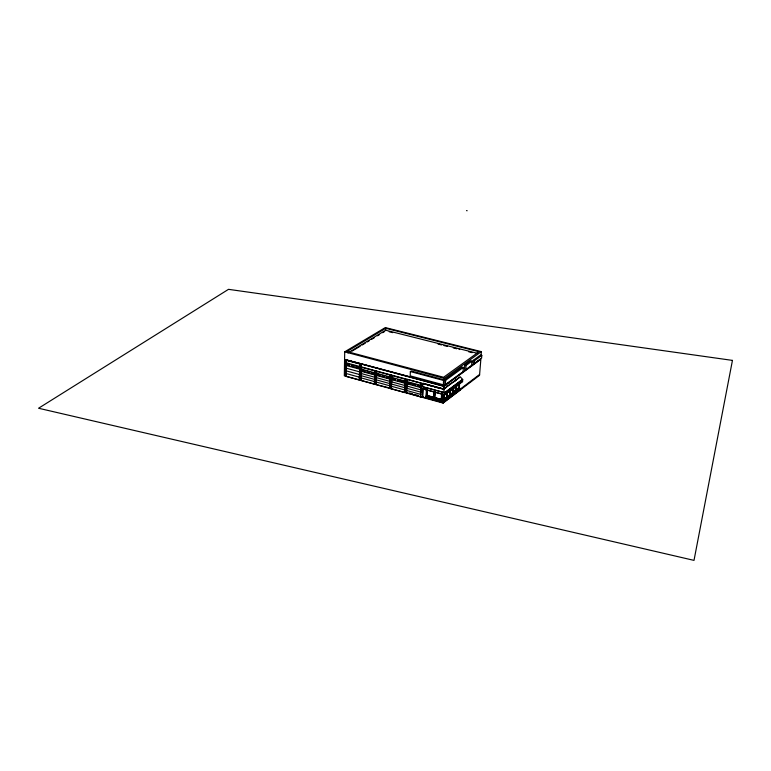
<?xml version="1.0" encoding="UTF-8"?>
<svg xmlns="http://www.w3.org/2000/svg" width="771" height="771" viewBox="0 0 771 771"><rect width="100%" height="100%" fill="white"/><g stroke="black" fill="none" stroke-linecap="round" stroke-linejoin="round"><path stroke-width="1.16" d="M481.056 356L481.316 351.643L385.288 327.588L344.704 351.817L344.329 375.824L374.33 384.054L374.995 370.629M345.803 359.864L345.495 376.2L359.228 380.007L359.999 363.517L345.755 359.893L359.758 363.767M345.687 376.248L345.803 359.855M346.006 359.739L442.496 385.404M345.88 376.123L345.938 360.211L359.565 363.893M359.806 363.642L359.421 380.064L442.988 403.04L479.543 375.323L480.853 359.276L443.971 386.367L344.579 359.527M359.662 379.91L359.999 363.517M360.703 380.373L361.242 363.854L443.817 386.146L443.672 389.153L422.903 383.515L443.768 389.297L446.428 387.273M360.818 380.305L361.242 363.854M361.001 380.354L361.609 366.996L361.329 380.142M374.59 384.054L374.947 370.61M376.296 384.286L376.643 371.063L375.969 384.498L389.798 388.025L390.213 374.745L389.75 388.247M347.914 352.945L385.702 330.239L385.76 328.311L479.051 351.711L443.595 377.27L346.921 351.547L385.76 328.311M391.437 388.497L391.861 375.198L391.119 388.709L404.823 392.516L405.613 378.937M405.507 378.985L405.016 392.574L405.585 378.927M406.375 392.882L406.876 379.284L406.49 392.979L407.3 379.399L421.255 383.187L420.58 396.892L421.149 383.226M410.355 371.555L410.191 375.872L443.344 384.806L445.416 384.633L463.082 371.67L463.323 367.401L462.002 367.063L443.556 380.44L410.355 371.555L411.107 371.044L445.638 380.276L463.323 367.401M420.947 383.399L420.388 396.843L406.809 392.767M421.255 388.459L421.342 386.396L422.913 383.283L443.682 388.921L460.181 376.74L462.706 379.467L462.59 381.5L444.703 394.877L421.255 388.459L444.607 394.723L444.703 392.651L421.429 386.425M422.826 385.346L422.913 383.283M422.778 388.526L422.402 397.325L423.134 396.786M459.352 383.139L459.092 387.89L460.21 388.488L460.123 390.087L443.441 402.732L425.881 397.865L426.527 395.629M426.334 398.414L426.373 397.508L441.918 401.816M426.71 389.904L426.45 395.687L443.123 400.294L443.441 402.732M427.115 389.596L426.777 395.552L433.745 397.479L434.092 391.504M427.327 389.663L427.038 395.427L433.61 397.238L433.919 391.466M434.478 391.08L434.169 397.74M441.802 393.615L441.513 399.551L434.42 397.663L434.767 391.687M441.513 399.551L441.619 393.576L441.301 399.359L434.68 397.537L434.95 391.793M434.989 391.764L434.68 397.537M443.498 394.868L443.219 400.448L441.667 400.014L442.005 393.075M441.783 399.927L442.188 393.181M443.344 384.806L443.556 380.44M442.988 403.04L443.026 402.125L442.544 402.491M443.971 386.367L444.366 378.378L481.316 351.643M444.125 394.068L444.067 399.812L444.337 394.241M443.547 389.239L444.395 388.613L443.662 388.179M445.783 397.672L443.614 399.301L444.269 393.962M444.703 394.877L443.682 388.921M445.416 384.633L445.638 380.276M447.045 392.449L446.814 397.132L443.701 399.079M447.007 397.354L447.296 391.687M446.785 396.92L447.44 391.591M446.862 396.689L447.488 392.121M450.303 389.316L450.148 394.993L450.437 389.345M450.553 389.76L450.303 394.656L453.011 392.458L453.203 387.726M453.358 387.032L453.203 392.69L450.389 394.434M453.618 387.466L453.358 392.352L456.095 390.136L453.367 392.111L453.685 387.485M456.287 385.423L456.287 390.357L456.586 384.768M456.153 390.319L456.451 384.729M456.702 385.163L456.307 389.991L459.15 387.832L456.519 389.808M459.208 388.015L459.506 382.445M459.651 382.483L459.343 388.054L442.997 400.38M464.749 365.069L464.508 369.319L465.829 369.666L471.65 365.387L471.9 361.165L470.589 360.828L464.749 365.069L466.06 365.406L471.9 361.165M465.829 369.666L466.06 365.406M473.182 360.385L473.018 363.093L474.319 363.43L481.615 358.072L481.779 355.392L480.487 355.065L473.182 360.385L474.483 360.722L481.779 355.392M474.319 363.43L474.483 360.722M460.21 388.488L443.518 401.103L442.631 400.853L443.123 400.294L444 400.737M452.567 394.906L454.476 393.461M460.171 389.153L479.601 374.446M442.631 400.862L444.067 399.812M447.247 396.795L449.956 394.762M444 399.407L446.891 397.229M447.17 397.026L459.227 387.929M444.481 394.819L462.59 381.5M444.588 392.738L462.253 379.583M462.706 379.467L444.809 392.805L421.342 386.396M453.917 381.664L456.577 379.698M457.02 379.293L459.651 377.433M456.615 379.457L453.994 381.684M444.539 388.507L447.44 386.367M447.72 386.165L450.592 384.045M450.862 383.842L453.493 381.982M453.926 381.578L456.75 379.496M444.78 385.442L480.526 359.19M425.881 397.865L426.373 397.508M421.207 396.988L421.939 396.458M421.862 397.171L422.595 396.641M427.317 384.874L433.235 386.55M375.863 384.392L376.142 370.996M361.175 366.88L421.255 383.187M351.99 351.152L360.153 346.237M362.197 345.003L365.261 343.162M367.304 341.939L369.348 340.705M371.391 339.481L374.455 337.631M377.52 335.79L379.563 334.566M382.628 332.715L384.671 331.491M466.503 210.618L467.168 210.743M385.702 330.239L477.769 353.407M389.182 331.752L392.67 332.638M438.092 344.078L441.581 344.955M443.913 345.543L447.402 346.42M453.232 347.894L456.721 348.771M459.053 349.359L459.689 349.514M468.72 351.798L472.112 352.646M344.704 351.817L444.366 378.378M449.994 383.515L450.736 383.707M446.843 385.837L447.585 386.04M459.246 389.847L460.123 390.087M346.092 362.775L359.7 366.466M434.911 387.003L438.94 388.102M361.281 367.198L374.667 370.832M376.315 371.265L389.895 374.957M391.543 375.41L405.305 379.159M361.56 369.193L374.937 372.836M376.585 373.27L390.145 376.971M391.793 377.424L405.536 381.173M407.213 381.635L421.159 385.433M346.054 365.454L359.643 369.164M361.512 371.391L374.879 375.043M376.527 375.477L390.078 379.187M391.716 379.65L405.459 383.409M407.136 383.862L421.072 387.678M423.115 388.314L426.402 389.21M346.006 368.133L359.585 371.853M361.464 373.588L374.822 377.25M376.47 377.684L390.01 381.404M391.649 381.867L405.373 385.635M407.049 386.098L420.976 389.914M345.967 370.803L359.527 374.533M376.412 379.891L389.943 383.611M361.416 375.776L374.764 379.448M406.972 388.324L420.879 392.15M391.581 384.074L405.295 387.861M345.919 373.463L359.479 377.212M361.368 377.963L374.706 381.645M376.354 382.088L389.866 385.828M391.514 386.29L405.209 390.078M406.886 390.54L420.793 394.386M425.958 396.246L443.518 401.103M409.324 392.959L412.62 393.865M414.808 394.482L418.104 395.388M347.307 363.873L347.287 365.059L349.803 365.743L349.822 364.558L347.307 363.873M351.788 365.088L351.769 366.273L354.294 366.967L354.323 365.782L351.788 365.088M356.057 366.254L356.038 367.439L358.573 368.133L358.602 366.938L356.057 366.254M362.746 370.147L362.727 371.121L365.203 371.795L365.223 370.822L362.746 370.147M367.16 371.352L367.141 372.326L369.617 373L369.646 372.027L367.16 371.352M371.362 372.499L371.333 373.472L373.829 374.147L373.848 373.174L371.362 372.499M377.78 374.234L377.761 375.207L380.267 375.891L380.296 374.918L377.78 374.234M382.262 375.458L382.233 376.431L384.748 377.115L384.777 376.142L382.262 375.458M386.512 376.614L386.483 377.597L389.018 378.282L389.047 377.308L386.512 376.614M391.36 375.14L390.936 388.661L391.427 375.091M393.008 378.397L392.969 379.38L395.513 380.074L395.542 379.091L393.008 378.397M397.537 379.631L397.508 380.614L400.062 381.317L400.091 380.334L397.537 379.631M401.855 380.816L401.816 381.799L404.38 382.493L404.418 381.51L401.855 380.816M408.447 382.609L408.408 383.601L410.982 384.305L411.02 383.312L408.447 382.609M413.044 383.862L413.005 384.854L415.598 385.558L415.636 384.575L413.044 383.862M417.419 385.057L417.381 386.049L419.983 386.763L420.022 385.77L417.419 385.057M423.096 388.651L422.749 397.075L426.026 397.981L426.392 389.557L423.096 388.651M732.45 360.394L694.006 560.382L38.55 408.245L228.505 289.337L732.45 360.394"/></g></svg>
